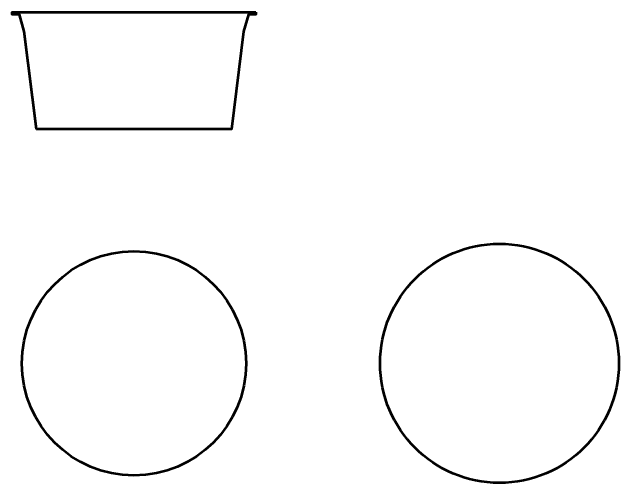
# Model space of a CAD drawing. Header units: centimetres. Extents: x -12.4 to 12.1, y -12.9 to 14.1.
# Drawn here: x -5.5 to 6.95, y -12.95 to -3.3 of the extents above; entities that cross this region are included whole.
import ezdxf

# ---------------------------------------------------------------- set-up
doc = ezdxf.new("R2010")
doc.units = ezdxf.units.CM
doc.header["$MEASUREMENT"] = 0
doc.layers.add('Layer 1', color=7, linetype='Continuous')

msp = doc.modelspace()

# ---------------------------------------------------------------- linework, layer by layer
at = {"layer": 'Layer 1', "lineweight": 53}
for centre, major_axis in [((4.5, -10.5), (0, 2.45)), ((-3, -10.5), (0, 2.3))]:
    msp.add_ellipse(centre, major_axis=major_axis, ratio=1, dxfattribs=at)
msp.add_open_spline([(-0.5, -3.3), (-0.5, -3.3), (-5.5, -3.3), (-5.5, -3.3), (-5.5, -3.3), (-5.5, -3.3), (-5.5, -3.35), (-5.5, -3.35), (-5.5, -3.35), (-5.5, -3.35), (-5.35, -3.34999), (-5.35, -3.34999), (-5.35, -3.34999), (-5.35, -3.34999), (-5.25, -3.7), (-5.25, -3.7), (-5.25, -3.7), (-5.25, -3.7), (-5, -5.7), (-5, -5.7), (-5, -5.7), (-5, -5.7), (-1, -5.7), (-1, -5.7), (-1, -5.7), (-1, -5.7), (-0.75, -3.7), (-0.75, -3.7), (-0.75, -3.7), (-0.75, -3.7), (-0.65, -3.34999), (-0.65, -3.34999), (-0.65, -3.34999), (-0.65, -3.34999), (-0.5, -3.35), (-0.5, -3.35), (-0.5, -3.35), (-0.5, -3.35), (-0.5, -3.3), (-0.5, -3.3)], degree=3, knots=[0, 0, 0, 0, 0.09090909, 0.09090909, 0.09090909, 0.09090909, 0.18181818, 0.18181818, 0.18181818, 0.18181818, 0.27272727, 0.27272727, 0.27272727, 0.27272727, 0.36363636, 0.36363636, 0.36363636, 0.36363636, 0.45454545, 0.45454545, 0.45454545, 0.45454545, 0.54545455, 0.54545455, 0.54545455, 0.54545455, 0.63636364, 0.63636364, 0.63636364, 0.63636364, 0.72727273, 0.72727273, 0.72727273, 0.72727273, 0.81818182, 0.81818182, 0.81818182, 0.81818182, 1, 1, 1, 1], dxfattribs=at)

doc.saveas('drawing.dxf')
